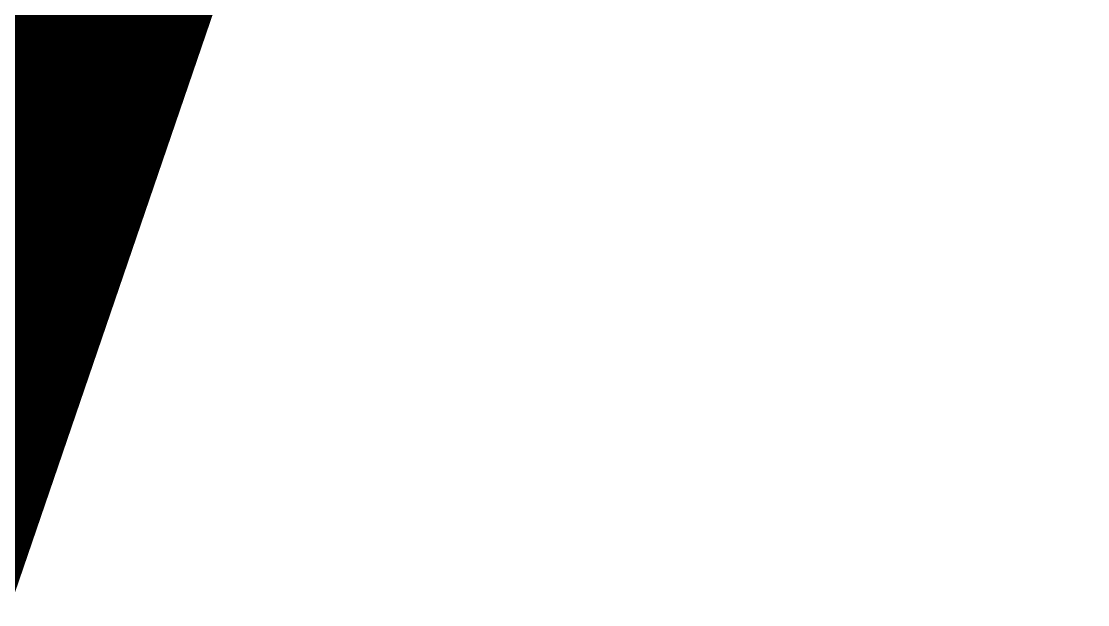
# Model space of a CAD drawing. Header units: metres. Extents: x 326467 to 340077, y 1811030 to 1824953.
# Drawn here: x 329774.18 to 329779.26, y 1813263.59 to 1813266.38 of the extents above; entities that cross this region are included whole.
import ezdxf

# ---------------------------------------------------------------- set-up
doc = ezdxf.new("R2010")
doc.units = ezdxf.units.M
doc.header["$MEASUREMENT"] = 0
for name, color, linetype in [('CRZ LINE FOR RIVER OR CREEK', 84, 'Continuous'), ('HAZARDS LINE', 1, 'Continuous'), ('NDZ-200M FROM CRZ', 30, 'Continuous')]:
    doc.layers.add(name, color=color, linetype=linetype)

# ---------------------------------------------------------------- blocks, each defined once
blk = doc.blocks.new('16')
at = {"layer": 'CRZ LINE FOR RIVER OR CREEK', "ltscale": 0.1, "const_width": 3.0321, "flags": 128}
blk.add_lwpolyline([(329553.7488, 1812890.105), (329595.2096, 1812950.4347), (329612.0033, 1813031.1715), (329648.9468, 1813103.666), (329708.4457, 1813180.7714), (329759.0284, 1813224.1159), (329775.5726, 1813272.5081), (329790.4542, 1813367.4111), (329809.16, 1813433.9815)], dxfattribs=at)
at = {"layer": 'HAZARDS LINE', "lineweight": 18, "const_width": 3.0321}
blk.add_lwpolyline([(329771.1869, 1813228.0654), (329775.2606, 1813232.0773), (329779.3342, 1813236.0892), (329779.3654, 1813240.1324), (329783.4079, 1813240.1012), (329783.4391, 1813244.1442), (329783.4703, 1813248.1873), (329783.5015, 1813252.2304), (329783.5327, 1813256.2734), (329783.5639, 1813260.3165), (329783.5951, 1813264.3596), (329779.5838, 1813268.4339), (329779.615, 1813272.4769), (329779.6462, 1813276.52)], dxfattribs=at)
at = {"layer": 'NDZ-200M FROM CRZ', "const_width": 3.0321, "flags": 128}
blk.add_lwpolyline([(328500.1042, 1812715.8481), (328586.46, 1812675.1869), (328687.3649, 1812654.1917), (328814.7943, 1812626.2937), (328896.9786, 1812575.7512), (329009.8235, 1812530.404), (329088.6041, 1812523.7311), (329177.6468, 1812537.1956), (329273.3183, 1812592.8349), (329399.3009, 1812709.3477), (329470.4714, 1812762.2722), (329553.7488, 1812890.105), (329595.2096, 1812950.4347), (329612.0033, 1813031.1715), (329648.9468, 1813103.666), (329700.3755, 1813170.313), (329708.4457, 1813180.7714), (329759.0284, 1813224.1159), (329775.5726, 1813272.5081), (329790.4542, 1813367.4111), (329809.16, 1813433.9815)], dxfattribs=at)

msp = doc.modelspace()

# ---------------------------------------------------------------- block references
msp.add_blockref('16', (0, 0))

doc.saveas('drawing.dxf')
